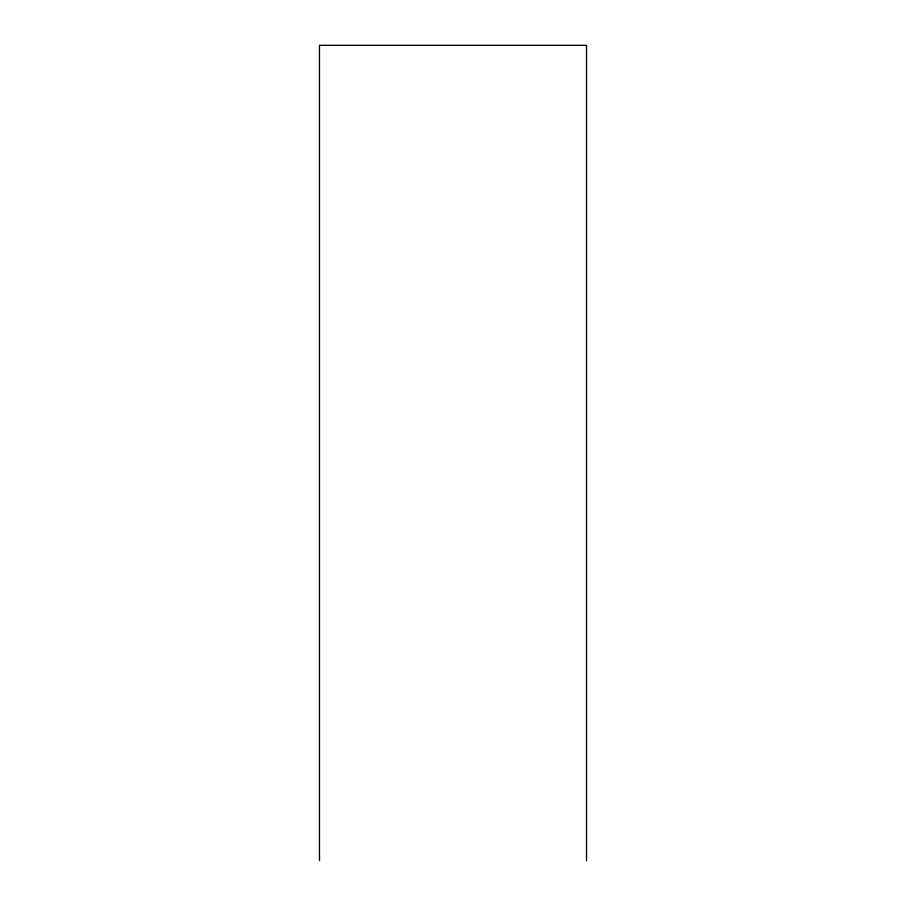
<?xml version="1.0" encoding="UTF-8"?>
<svg xmlns="http://www.w3.org/2000/svg" width="906" height="906" viewBox="0 0 906 906"><rect width="100%" height="100%" fill="white"/><g stroke="black" fill="none" stroke-linecap="round" stroke-linejoin="round"><path stroke-width="1.36" d="M586.522 860.7L586.522 45.3L319.478 45.3L319.478 860.7"/></g></svg>
